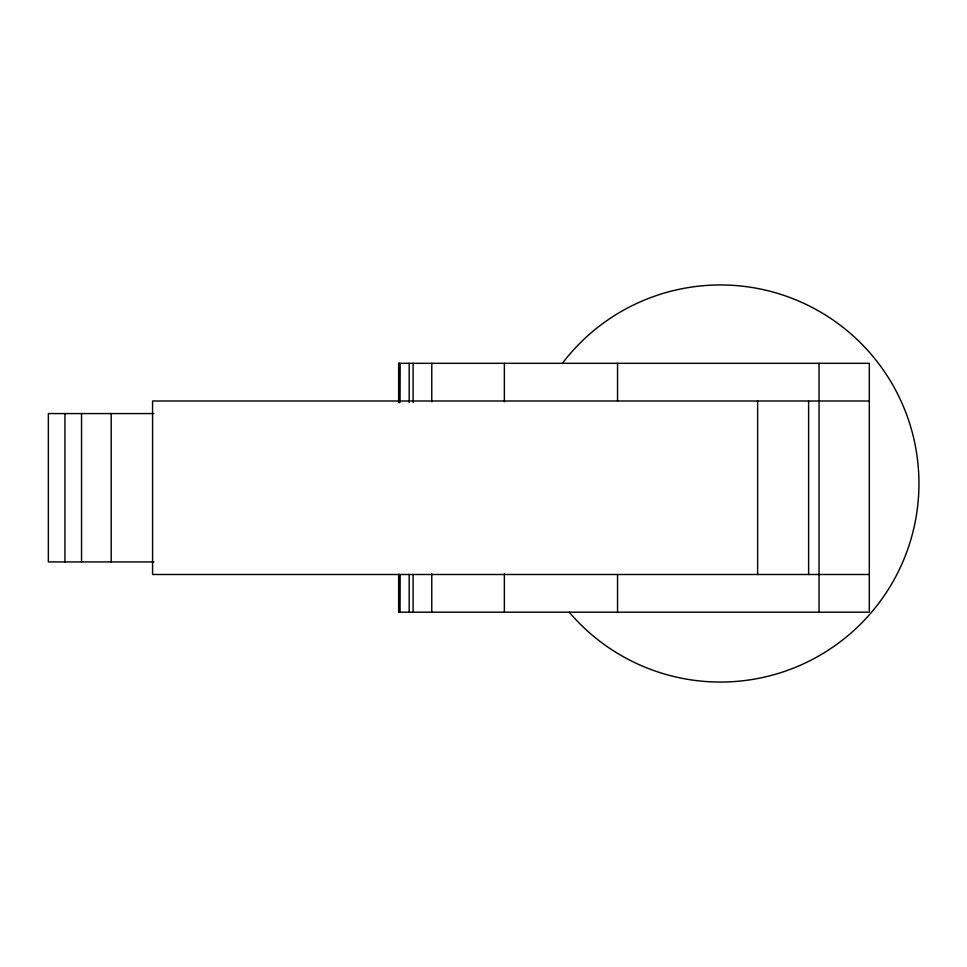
<?xml version="1.0" encoding="UTF-8"?>
<svg xmlns="http://www.w3.org/2000/svg" width="967" height="967" viewBox="0 0 967 967"><rect width="100%" height="100%" fill="white"/><g stroke="black" fill="none" stroke-linecap="round" stroke-linejoin="round"><path stroke-width="1.45" d="M869.309 401.003L152.568 401.003L152.568 574.495L869.309 574.495M153.946 413.574L48.35 413.574L48.35 561.924L153.934 561.924M819.049 363.314L819.049 612.184M808.617 401.003L808.617 574.495M757.632 401.003L757.632 574.495M617.55 363.314L617.55 401.003M617.55 574.495L617.55 612.184M504.363 363.314L504.363 401.752M504.363 573.757L504.363 612.184M431.765 363.314L431.765 401.752M431.765 573.757L431.765 612.184M413.114 363.314L413.114 402.526M413.114 574.471L413.114 612.184M409.198 363.314L409.198 402.526M409.198 574.471L409.198 612.184M398.972 363.314L398.972 402.526M398.972 574.471L398.972 612.184M398.646 402.526L398.646 363.314L869.309 363.314L869.309 612.184L398.646 612.184L398.646 574.471M111.205 413.574L111.205 561.924M81.542 413.574L81.542 561.924M64.946 413.574L64.946 561.924M562.214 363.519A198.549 198.549 0 0 1 851.48 334.377A198.549 198.549 0 0 1 859.675 625.008A198.549 198.549 0 0 1 569.212 612.196M399.722 402.526L399.722 363.314L399.601 402.526M399.722 612.184L399.722 574.471L399.601 612.184"/></g></svg>
